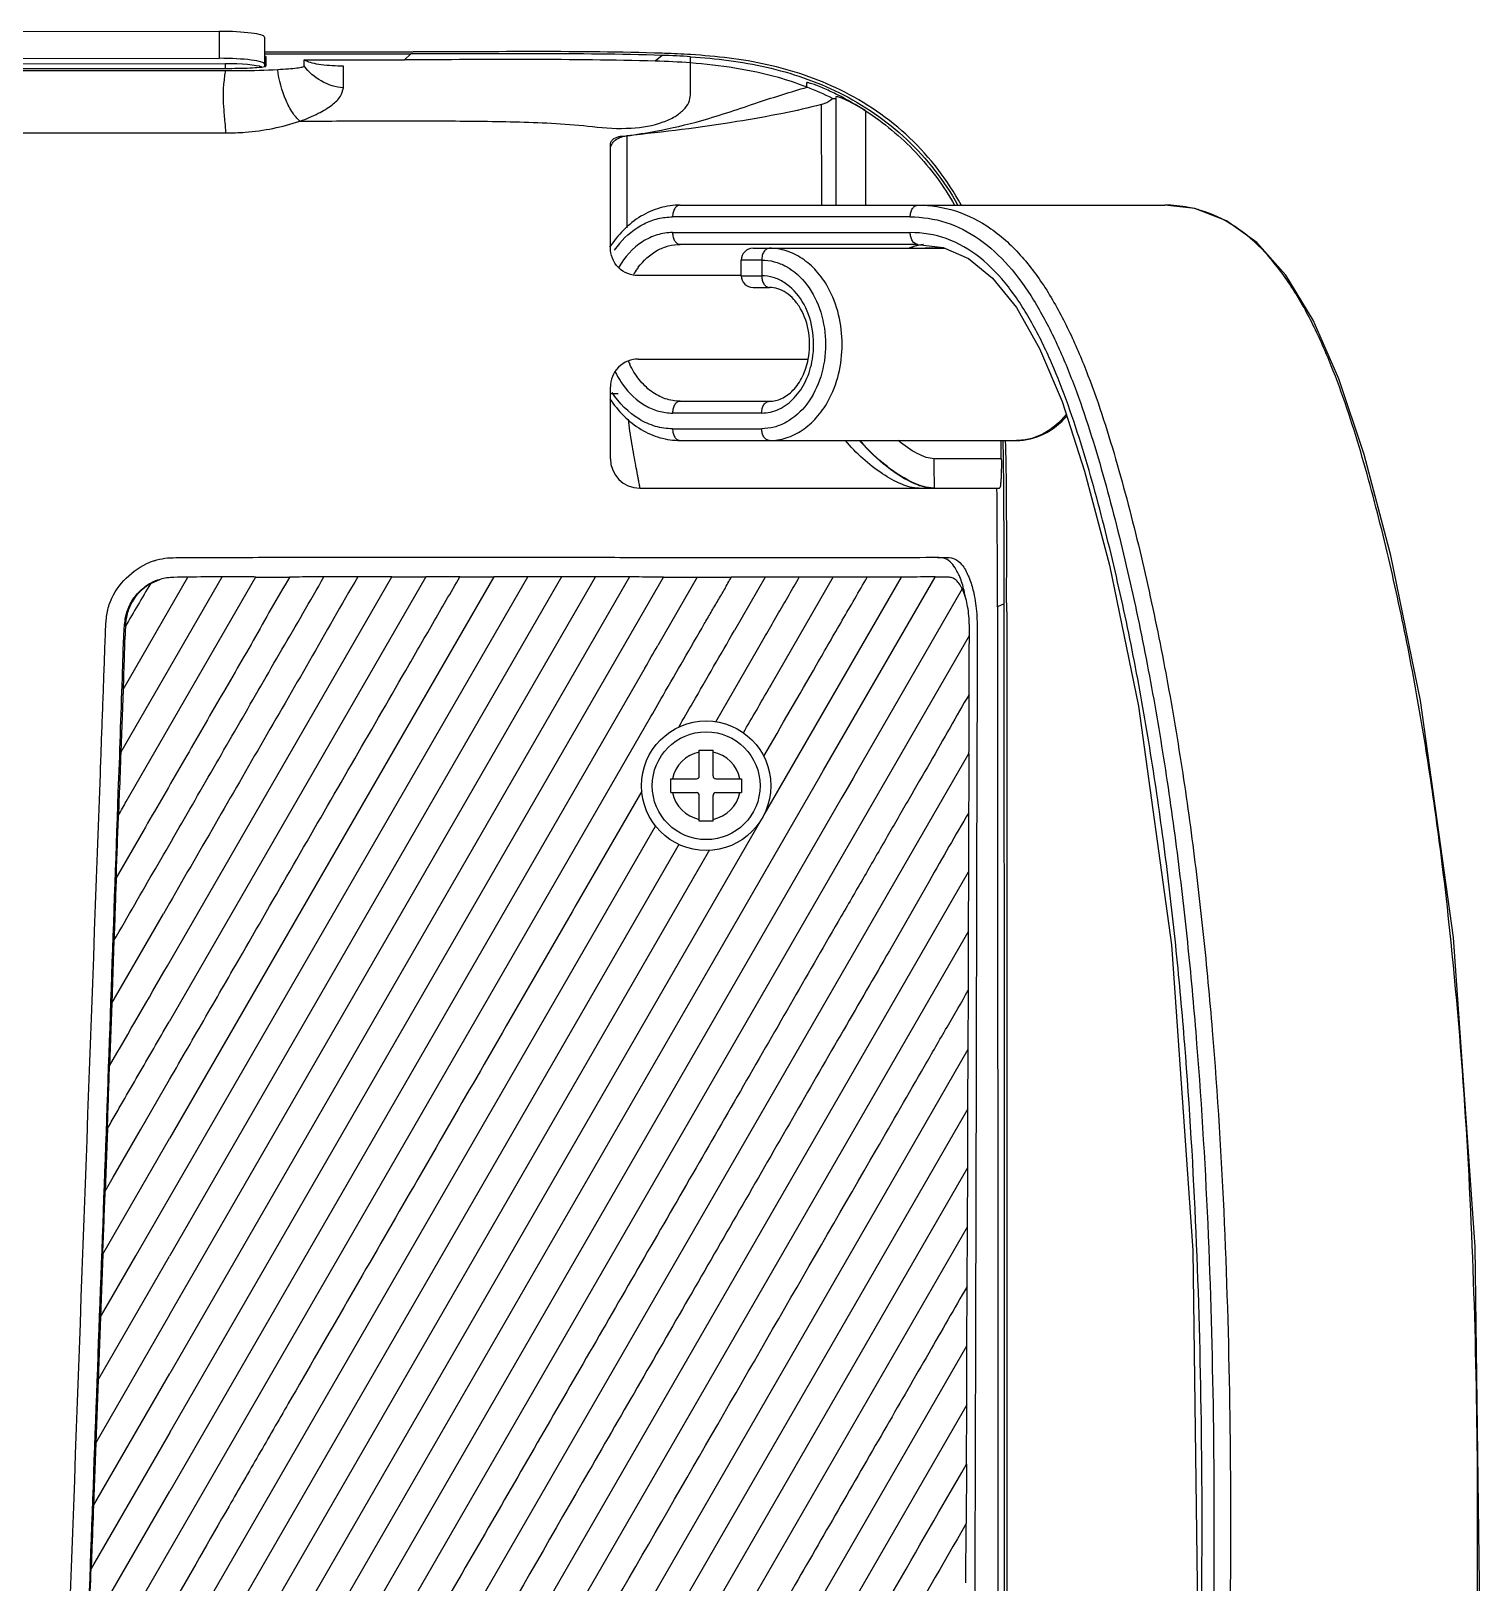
# Model space of a CAD drawing. Header units: millimetres. Extents: x 4086 to 8300, y 123 to 1549.
# Drawn here: x 7810.2 to 7884.1, y 1035.4 to 1114.5 of the extents above; entities that cross this region are included whole.
import ezdxf

# ---------------------------------------------------------------- set-up
doc = ezdxf.new("R2010")
doc.units = ezdxf.units.MM
doc.layers.add('00_COMPONENTS', color=7, linetype='Continuous')

msp = doc.modelspace()

# ---------------------------------------------------------------- linework, layer by layer
at = {"layer": '00_COMPONENTS', "color": 7, "linetype": 'Continuous'}
for p, q in [((7803.92, 1114.514), (7819.82, 1114.497)), ((7819.82, 1114.497), (7819.82, 1113.122)), ((7822.12, 1114.205), (7822.12, 1112.701)), ((7822.12, 1113.462), (7822.2, 1113.462)), ((7822.12, 1113.351), (7822.2, 1113.351)), ((7822.2, 1113.462), (7829.588, 1113.453)), ((7822.2, 1113.351), (7829.588, 1113.348)), ((7829.588, 1113.348), (7829.272, 1113.047)), ((7829.588, 1113.453), (7829.702, 1113.453)), ((7842.403, 1113.274), (7842.05, 1112.978)), ((7842.531, 1113.374), (7842.405, 1113.379)), ((7803.62, 1112.864), (7820.12, 1112.846)), ((7803.92, 1113.14), (7819.82, 1113.122)), ((7820.12, 1112.846), (7820.12, 1112.611)), ((7822.2, 1113.206), (7822.196, 1112.732)), ((7824.154, 1112.732), (7824.154, 1113.047)), ((7826.154, 1111.622), (7826.154, 1112.718)), ((7843.852, 1112.889), (7843.852, 1113.206)), ((7849.771, 1111.876), (7849.771, 1111.661)), ((7851.271, 1111.111), (7851.271, 1105.638)), ((7850.545, 1105.638), (7850.527, 1110.771)), ((7852.772, 1110.452), (7852.772, 1105.638)), ((7840.6, 1109.17), (7840.602, 1104.476)), ((7839.765, 1103.459), (7839.765, 1108.414)), ((7843.329, 1105.638), (7868.049, 1105.638)), ((7855.057, 1105.038), (7842.937, 1105.038)), ((7842.937, 1104.238), (7855.057, 1104.238)), ((7855.448, 1103.638), (7843.329, 1103.638)), ((7847.04, 1103.438), (7856.818, 1103.438)), ((7855.815, 1103.459), (7856.77, 1103.459)), ((7846.44, 1102.038), (7846.44, 1102.838)), ((7847.482, 1102.838), (7846.44, 1102.838)), ((7847.482, 1102.838), (7847.482, 1102.038)), ((7846.44, 1102.045), (7841.179, 1102.045)), ((7846.44, 1102.038), (7847.482, 1102.038)), ((7847.04, 1101.438), (7847.873, 1101.438)), ((7841.178, 1097.788), (7849.833, 1097.788)), ((7839.765, 1092.71), (7839.765, 1096.374)), ((7839.765, 1096.038), (7839.867, 1096.038)), ((7839.867, 1096.038), (7840.158, 1096.038)), ((7843.329, 1095.638), (7847.873, 1095.638)), ((7847.482, 1095.038), (7842.937, 1095.038)), ((7842.937, 1094.238), (7847.482, 1094.238)), ((7843.329, 1093.638), (7860.473, 1093.638)), ((7859.703, 1092.71), (7856.27, 1092.71)), ((7841.265, 1091.21), (7859.614, 1091.21)), ((7819.957, 1086.679), (7814.798, 1077.743)), ((7814.914, 1080.944), (7818.225, 1086.679)), ((7815.08, 1075.232), (7821.689, 1086.68)), ((7816.804, 1086.559), (7816.306, 1086.333)), ((7817.175, 1066.861), (7828.62, 1086.685)), ((7830.352, 1086.687), (7817.26, 1064.008)), ((7817.281, 1055.043), (7835.55, 1086.689)), ((7833.818, 1086.689), (7817.284, 1058.049)), ((7837.282, 1086.688), (7817.286, 1052.053)), ((7817.287, 1049.055), (7839.013, 1086.686)), ((7817.293, 1043.066), (7842.471, 1086.674)), ((7840.743, 1086.682), (7817.294, 1046.067)), ((7826.888, 1086.684), (7825.155, 1086.682)), ((7828.621, 1086.686), (7826.888, 1086.684)), ((7828.621, 1086.686), (7830.354, 1086.687)), ((7832.086, 1086.688), (7830.354, 1086.687)), ((7832.086, 1086.688), (7833.819, 1086.689)), ((7844.199, 1086.666), (7842.188, 1083.182)), ((7847.665, 1086.671), (7846.096, 1083.954)), ((7854.594, 1086.679), (7847.594, 1074.547)), ((7847.768, 1086.671), (7847.662, 1086.671)), ((7848.459, 1086.674), (7847.768, 1086.671)), ((7851.132, 1086.681), (7847.944, 1081.16)), ((7850.639, 1076.823), (7856.329, 1086.679)), ((7854.598, 1086.679), (7852.866, 1086.679)), ((7856.329, 1086.679), (7856.326, 1086.679)), ((7857.712, 1086.073), (7852.335, 1076.761)), ((7859.853, 1085.307), (7859.508, 1085.15)), ((7859.975, 1085.361), (7859.975, 1085.307)), ((7817.283, 1013.047), (7858.073, 1083.699)), ((7845.142, 1079.302), (7847.272, 1082.991)), ((7841.518, 1082.024), (7817.298, 1040.073)), ((7814.913, 1080.944), (7814.796, 1077.743)), ((7847.946, 1081.158), (7847.871, 1081.027)), ((7817.298, 1037.074), (7841.746, 1079.42)), ((7817.289, 1007.059), (7858.054, 1077.677)), ((7844.301, 1077.848), (7845.001, 1077.848)), ((7844.301, 1076.538), (7844.301, 1077.848)), ((7845.001, 1076.538), (7845.001, 1077.848)), ((7858.456, 1077.675), (7858.455, 1077.322)), ((7858.455, 1077.322), (7858.449, 1075.467)), ((7813.758, 1076.641), (7813.759, 1076.666)), ((7842.841, 1076.388), (7844.151, 1076.388)), ((7842.841, 1075.688), (7842.841, 1076.388)), ((7844.853, 1066.801), (7850.398, 1076.405)), ((7845.151, 1076.388), (7846.461, 1076.388)), ((7846.461, 1076.388), (7846.461, 1075.688)), ((7850.398, 1076.405), (7850.639, 1076.823)), ((7852.142, 1076.425), (7851.77, 1075.781)), ((7852.266, 1076.64), (7852.142, 1076.425)), ((7852.291, 1076.683), (7852.266, 1076.64)), ((7852.335, 1076.761), (7852.291, 1076.683)), ((7814.674, 1075.717), (7814.724, 1075.689)), ((7814.724, 1075.689), (7814.682, 1074.543)), ((7851.574, 1075.442), (7817.284, 1016.05)), ((7842.841, 1075.688), (7844.151, 1075.688)), ((7844.301, 1074.228), (7844.301, 1075.538)), ((7845.001, 1074.228), (7845.001, 1075.538)), ((7845.151, 1075.688), (7846.461, 1075.688)), ((7851.77, 1075.781), (7851.574, 1075.442)), ((7858.449, 1075.467), (7858.447, 1074.662)), ((7858.044, 1071.648), (7858.052, 1074.663)), ((7815.936, 1073.715), (7814.566, 1071.343)), ((7847.403, 1074.218), (7817.291, 1022.062)), ((7817.298, 1031.075), (7842.07, 1073.981)), ((7845.001, 1074.228), (7844.301, 1074.228)), ((7843.262, 1073.045), (7817.297, 1028.071)), ((7817.296, 1025.072), (7844.776, 1072.667)), ((7844.776, 1072.667), (7844.82, 1072.744)), ((7817.154, 1000.824), (7858.031, 1071.648)), ((7858.035, 1068.632), (7858.044, 1071.648)), ((7858.439, 1071.306), (7858.434, 1068.976)), ((7814.341, 1064.953), (7816.969, 1069.503)), ((7858.434, 1068.976), (7858.433, 1068.631)), ((7814.453, 1068.147), (7814.341, 1064.953)), ((7858.031, 1068.625), (7816.749, 997.124)), ((7858.025, 1065.622), (7858.035, 1068.625)), ((7817.291, 1019.062), (7844.853, 1066.801)), ((7858.014, 1062.596), (7858.025, 1065.615)), ((7814.341, 1064.953), (7814.229, 1061.759)), ((7857.998, 1062.59), (7854.109, 1055.833)), ((7858.003, 1059.583), (7858.014, 1062.59)), ((7815.804, 1058.486), (7817.288, 1061.057)), ((7813.152, 981.893), (7858.006, 1059.583)), ((7857.991, 1056.556), (7858.003, 1059.577)), ((7813.884, 1052.162), (7817.285, 1058.052)), ((7814.116, 1058.563), (7814.002, 1055.365)), ((7814.414, 1056.079), (7815.804, 1058.486)), ((7857.978, 1056.55), (7814.829, 981.797)), ((7857.978, 1053.541), (7857.991, 1056.55)), ((7854.109, 1055.833), (7811.919, 982.758)), ((7814.002, 1055.365), (7814.414, 1056.079)), ((7815.566, 1052.073), (7817.281, 1055.043)), ((7816.561, 981.797), (7857.974, 1053.541)), ((7857.966, 1050.513), (7857.978, 1053.535)), ((7813.646, 1045.749), (7817.285, 1052.051)), ((7813.884, 1052.162), (7813.766, 1048.956)), ((7814.175, 1049.665), (7815.566, 1052.074)), ((7857.952, 1047.49), (7857.966, 1050.513)), ((7813.766, 1048.956), (7814.175, 1049.665)), ((7817.289, 1049.058), (7813.526, 1042.541)), ((7813.766, 1048.956), (7813.646, 1045.749)), ((7820.025, 981.798), (7857.952, 1047.49)), ((7857.939, 1044.466), (7857.952, 1047.49)), ((7813.407, 1039.334), (7817.292, 1046.064)), ((7813.646, 1045.749), (7813.526, 1042.541)), ((7857.936, 1044.466), (7821.757, 981.797)), ((7857.925, 1041.442), (7857.939, 1044.466)), ((7817.295, 1043.069), (7813.288, 1036.129)), ((7813.526, 1042.541), (7813.407, 1039.334)), ((7857.925, 1041.442), (7857.911, 1038.417)), ((7813.171, 1032.926), (7817.297, 1040.072)), ((7857.896, 1035.392), (7857.911, 1038.417)), ((7814.851, 1032.834), (7817.299, 1037.074))]:
    msp.add_line(p, q, dxfattribs=at)
for points in [[(7884.111, 1034.038), (7883.867, 1052.535), (7882.761, 1068.294), (7881.083, 1080.385), (7879.56, 1087.778), (7878.206, 1092.918), (7876.92, 1096.788), (7875.601, 1099.78), (7874.204, 1102.071), (7872.725, 1103.741), (7871.185, 1104.842), (7869.576, 1105.46), (7868.049, 1105.638)], [(7855.448, 1103.638), (7856.743, 1103.471), (7858.024, 1102.913), (7859.259, 1101.92), (7860.477, 1100.411), (7861.654, 1098.337), (7862.799, 1095.622), (7863.952, 1092.076), (7865.211, 1087.276), (7866.692, 1080.101), (7868.38, 1067.93), (7869.466, 1052.348), (7869.705, 1034.038)]]:
    msp.add_lwpolyline(points, dxfattribs=at)
for radius in [3.3, 2.75]:
    msp.add_circle((7844.651, 1076.038), radius, dxfattribs=at)
for centre, radius, start, end in [((7841.298, 1074.111), 39.178, 86.2569, 88.38302), ((7840.985, 1066.81), 46.59, 86.45871, 88.09918), ((7841.174, 1077.148), 35.842, 85.7136, 88.59876), ((7844.354, 1097.554), 15.112, 63.51875, 68.88752), ((7844.41, 1097.377), 15.523, 65.08976, 66.41953), ((7844.462, 1097.489), 15.4, 63.75721, 65.08977), ((7844.498, 1097.563), 15.318, 63.42949, 63.75632), ((7844.648, 1097.851), 14.993, 57.21951, 63.4499), ((7835.945, 1141.88), 33.04, 278.07916, 280.69104), ((7832.218, 1108.513), 7.55, 359.2459, 1.55471), ((7840.333, 1111.485), 2.332, 270.10738, 275.70268), ((7868.08, 1099.443), 6.193, 73.70936, 75.33755), ((7843.956, 1100.493), 4.907, 139.3892, 144.53407), ((7847.04, 1102.838), 0.6, 90, 180), ((7855.973, 1101.159), 2.486, 109.48633, 112.45459), ((7855.992, 1101.353), 2.295, 110.93941, 113.65595), ((7855.949, 1101.227), 2.413, 101.72489, 109.49676), ((7855.959, 1101.442), 2.199, 103.03213, 110.96376), ((7855.934, 1101.297), 2.341, 95.1835, 101.70983), ((7855.936, 1101.54), 2.098, 95.53282, 103.01158), ((7844.412, 1100.047), 4.033, 148.25503, 149.4506), ((7844.243, 1100.154), 3.833, 142.8925, 148.29112), ((7847.04, 1102.038), 0.6, 180, 270), ((7844.79, 1099.425), 4.459, 202.91929, 203.60427), ((7844.738, 1099.402), 4.402, 203.60301, 205.0618), ((7844.28, 1099.227), 4.752, 206.19444, 212.21594), ((7844.019, 1099.065), 4.445, 212.24128, 215.86342), ((7859.491, 1099.62), 9.22, 220.48548, 222.32006), ((7859.513, 1099.7), 9.276, 220.8174, 222.60024), ((7742.091, 1091.217), 117.621, 0.72698, 1.17949), ((7664.785, 1090.09), 195.046, 0.32987, 1.04262), ((7715.668, 1089.91), 144.304, 0.51808, 1.48059), ((7841.265, 1092.71), 1.5, 180, 270), ((7856.592, 1094.451), 3.287, 250.16366, 251.53517), ((7856.712, 1094.676), 3.522, 249.58663, 250.6209), ((7856.645, 1094.486), 3.321, 250.61999, 251.76005), ((6952.868, 1084.218), 906.64, 0.058916, 0.441746), ((6967.909, 1084.43), 891.945, 0.056327, 0.435666), ((7817.556, 1084.333), 3.348, 108.43669, 115.83665), ((7819.777, 982.232), 104.452, 89.90149, 90.85164), ((7822.759, 1589.74), 503.062, 269.87817, 270.07552), ((7845.164, 1432.395), 345.729, 269.8399, 270.12661), ((7851.071, 377.063), 709.615, 89.995008, 90.134951), ((7986.634, 985.54), 197.916, 149.38449, 150.11731), ((7616.797, 1212.544), 259.875, 329.85151, 330.14662), ((7416.923, 1328.285), 496.843, 329.8499, 330.1548), ((7844.651, 1076.038), 1.75, 101.53696, 168.46304), ((7844.651, 1076.038), 1.75, 11.53696, 78.46304), ((7844.151, 1076.538), 0.15, 270, 0), ((7845.151, 1076.538), 0.15, 180, 270), ((7844.651, 1076.038), 1.75, 191.53696, 258.46304), ((7844.151, 1075.538), 0.15, 0, 90), ((7844.651, 1076.038), 1.75, 281.53696, 348.46304), ((7845.151, 1075.538), 0.15, 90, 180), ((6481.896, 1834.415), 1540.165, 329.889394, 330.10856)]:
    msp.add_arc(centre, radius, start, end, dxfattribs=at)
for centre, major_axis, start_param in [((7819.82, 1114.208), (2.3, -0.003), 0.000139), ((7819.82, 1112.834), (2.3, -0.003), 0.000139), ((7820.12, 1112.595), (2, -0.002), 0.354987)]:
    msp.add_ellipse(centre, major_axis=major_axis, ratio=0.125543, start_param=start_param, end_param=1.570936, dxfattribs=at)
for points in [[(7842.403, 1113.274), (7838.133, 1113.398), (7833.86, 1113.346), (7829.588, 1113.348)], [(7842.405, 1113.379), (7838.173, 1113.519), (7833.937, 1113.446), (7829.702, 1113.453)], [(7803.624, 1112.613), (7809.134, 1112.611), (7814.644, 1112.61), (7820.154, 1112.611)], [(7822.129, 1113.238), (7822.14, 1113.236), (7822.15, 1113.233), (7822.161, 1113.23)], [(7822.157, 1112.708), (7822.169, 1112.712), (7822.183, 1112.715), (7822.192, 1112.724)], [(7824.154, 1113.047), (7825.86, 1113.047), (7827.566, 1113.049), (7829.272, 1113.048)], [(7824.238, 1112.996), (7824.208, 1113.01), (7824.18, 1113.027), (7824.154, 1113.047)], [(7824.238, 1112.996), (7824.209, 1113.006), (7824.181, 1113.018), (7824.154, 1113.033)], [(7842.05, 1112.978), (7837.793, 1113.1), (7833.532, 1113.055), (7829.272, 1113.047)], [(7840.191, 1109.134), (7840.238, 1109.148), (7840.288, 1109.154), (7840.337, 1109.153)], [(7840.56, 1109.164), (7840.576, 1109.166), (7840.592, 1109.168), (7840.608, 1109.17)], [(7859.975, 1085.361), (7859.973, 1087.313), (7859.985, 1089.264), (7859.966, 1091.215)], [(7855.859, 1087.682), (7856.017, 1087.683), (7856.176, 1087.685), (7856.334, 1087.683)], [(7837.283, 1086.688), (7836.705, 1086.689), (7836.128, 1086.689), (7835.551, 1086.689)], [(7849.399, 1086.677), (7849.086, 1086.676), (7848.772, 1086.675), (7848.459, 1086.674)], [(7856.654, 1086.675), (7856.546, 1086.677), (7856.438, 1086.678), (7856.329, 1086.679)], [(7859.975, 1085.307), (7859.991, 1068.218), (7859.983, 1051.128), (7859.983, 1034.038)], [(7858.054, 1077.677), (7858.059, 1078.681), (7858.062, 1079.684), (7858.065, 1080.688)], [(7814.798, 1077.743), (7814.773, 1077.058), (7814.749, 1076.374), (7814.724, 1075.689)], [(7858.053, 1074.663), (7858.055, 1075.668), (7858.058, 1076.672), (7858.06, 1077.677)], [(7814.566, 1071.343), (7814.604, 1072.409), (7814.643, 1073.476), (7814.682, 1074.543)], [(7814.682, 1074.543), (7814.814, 1074.772), (7814.947, 1075.002), (7815.08, 1075.232)], [(7858.447, 1074.662), (7858.443, 1073.543), (7858.441, 1072.424), (7858.439, 1071.306)], [(7814.453, 1068.147), (7815.162, 1069.366), (7815.857, 1070.592), (7816.568, 1071.809)], [(7814.566, 1071.343), (7814.528, 1070.278), (7814.491, 1069.212), (7814.453, 1068.147)], [(7814.116, 1058.563), (7814.154, 1059.629), (7814.192, 1060.694), (7814.229, 1061.759)], [(7813.884, 1052.162), (7813.924, 1053.229), (7813.963, 1054.297), (7814.002, 1055.365)]]:
    msp.add_open_spline(points, degree=3, dxfattribs=at)
for points, knots in [([(7851.478, 1111.513), (7850.301, 1112.089), (7847.788, 1112.937), (7845.172, 1113.229), (7843.863, 1113.311)], [0, 0, 0, 0, 0.499638, 1, 1, 1, 1]), ([(7803.624, 1112.496), (7804.975, 1112.496), (7810.485, 1112.494), (7815.995, 1112.494), (7820.154, 1112.494)], [0, 0, 0, 0, 0.2453, 1, 1, 1, 1]), ([(7820.154, 1109.318), (7820.153, 1109.499), (7820.112, 1109.937), (7820.015, 1110.991), (7820.031, 1111.884), (7820.154, 1112.494)], [0, 0, 0, 0, 0.170254, 0.413413, 1, 1, 1, 1]), ([(7820.154, 1112.611), (7820.569, 1112.611), (7821.137, 1112.618), (7821.795, 1112.658), (7822.038, 1112.681), (7822.128, 1112.701)], [0, 0, 0, 0, 0.630174, 0.860556, 1, 1, 1, 1]), ([(7820.154, 1112.494), (7820.403, 1112.494), (7821.287, 1112.499), (7822.172, 1112.521), (7822.805, 1112.554)], [0, 0, 0, 0, 0.282216, 1, 1, 1, 1]), ([(7822.128, 1112.701), (7822.133, 1112.702), (7822.143, 1112.704), (7822.152, 1112.707), (7822.157, 1112.708)], [0, 0, 0, 0, 0.531323, 1, 1, 1, 1]), ([(7822.161, 1113.23), (7822.167, 1113.228), (7822.18, 1113.224), (7822.2, 1113.216), (7822.2, 1113.206)], [0, 0, 0, 0, 0.390135, 1, 1, 1, 1]), ([(7822.192, 1112.724), (7822.193, 1112.725), (7822.195, 1112.728), (7822.196, 1112.731), (7822.196, 1112.732)], [0, 0, 0, 0, 0.551572, 1, 1, 1, 1]), ([(7822.805, 1112.554), (7822.989, 1112.564), (7823.313, 1112.584), (7823.69, 1112.619), (7823.92, 1112.65), (7824.041, 1112.675), (7824.112, 1112.693), (7824.154, 1112.719), (7824.154, 1112.732)], [0, 0, 0, 0, 0.402778, 0.709268, 0.825601, 0.914238, 0.972237, 1, 1, 1, 1]), ([(7823.937, 1109.924), (7823.791, 1110.039), (7823.521, 1110.379), (7823.073, 1111.239), (7822.862, 1112.012), (7822.805, 1112.554)], [0, 0, 0, 0, 0.192425, 0.438303, 1, 1, 1, 1]), ([(7826.154, 1111.622), (7825.759, 1111.639), (7824.994, 1111.902), (7824.37, 1112.414), (7824.154, 1112.732)], [0, 0, 0, 0, 0.506652, 1, 1, 1, 1]), ([(7826.154, 1112.718), (7825.775, 1112.727), (7825.236, 1112.754), (7824.598, 1112.861), (7824.335, 1112.94), (7824.238, 1112.996)], [0, 0, 0, 0, 0.583185, 0.827492, 1, 1, 1, 1]), ([(7843.852, 1111.262), (7843.852, 1111.42), (7843.853, 1111.962), (7843.854, 1112.504), (7843.852, 1112.889)], [0, 0, 0, 0, 0.290354, 1, 1, 1, 1]), ([(7849.771, 1111.661), (7849.3, 1111.843), (7847.379, 1112.476), (7845.362, 1112.774), (7843.852, 1112.889)], [0, 0, 0, 0, 0.250271, 1, 1, 1, 1]), ([(7843.855, 1113.206), (7845.156, 1113.12), (7847.753, 1112.802), (7850.249, 1111.957), (7851.417, 1111.378)], [0, 0, 0, 0, 0.500143, 1, 1, 1, 1]), ([(7850.62, 1111.604), (7850.517, 1111.649), (7850.323, 1111.728), (7850.088, 1111.81), (7849.934, 1111.857), (7849.848, 1111.876), (7849.805, 1111.885), (7849.772, 1111.882), (7849.771, 1111.876)], [0, 0, 0, 0, 0.374883, 0.700261, 0.827183, 0.921659, 0.978594, 1, 1, 1, 1]), ([(7823.937, 1109.924), (7824.261, 1110.022), (7824.824, 1110.28), (7825.529, 1110.684), (7826.016, 1111.123), (7826.118, 1111.474), (7826.154, 1111.622)], [0, 0, 0, 0, 0.34882, 0.632877, 0.843617, 1, 1, 1, 1]), ([(7838.852, 1109.639), (7839.507, 1109.568), (7840.722, 1109.491), (7842.163, 1109.721), (7843.043, 1110.125), (7843.496, 1110.461), (7843.78, 1110.847), (7843.845, 1111.131), (7843.852, 1111.262)], [0, 0, 0, 0, 0.345672, 0.637395, 0.753965, 0.850989, 0.930795, 1, 1, 1, 1]), ([(7842.075, 1109.413), (7842.866, 1109.556), (7844.642, 1109.963), (7847.176, 1110.849), (7848.967, 1111.413), (7849.798, 1111.652)], [0, 0, 0, 0, 0.29994, 0.677718, 1, 1, 1, 1]), ([(7850.527, 1110.771), (7850.588, 1110.787), (7850.793, 1110.853), (7850.989, 1110.967), (7851.093, 1111.081)], [0, 0, 0, 0, 0.287704, 1, 1, 1, 1]), ([(7851.093, 1111.081), (7851.119, 1111.077), (7851.17, 1111.067), (7851.271, 1111.075), (7851.271, 1111.111)], [0, 0, 0, 0, 0.420521, 1, 1, 1, 1]), ([(7851.271, 1111.167), (7851.271, 1111.19), (7851.427, 1111.151), (7851.48, 1111.13), (7851.547, 1111.104)], [0, 0, 0, 0, 0.249376, 1, 1, 1, 1]), ([(7851.417, 1111.378), (7852.676, 1110.754), (7855.035, 1109.141), (7856.789, 1106.879), (7857.476, 1105.652)], [0, 0, 0, 0, 0.500055, 1, 1, 1, 1]), ([(7857.657, 1105.649), (7856.962, 1106.908), (7855.191, 1109.24), (7852.768, 1110.882), (7851.478, 1111.513)], [0, 0, 0, 0, 0.500116, 1, 1, 1, 1]), ([(7851.547, 1111.104), (7851.634, 1111.07), (7852.057, 1110.883), (7852.461, 1110.653), (7852.772, 1110.453)], [0, 0, 0, 0, 0.200938, 1, 1, 1, 1]), ([(7850.527, 1110.771), (7849.876, 1110.595), (7848.442, 1110.274), (7845.14, 1109.693), (7842.482, 1109.36), (7840.608, 1109.17)], [0, 0, 0, 0, 0.201413, 0.437973, 1, 1, 1, 1]), ([(7852.772, 1110.452), (7853.706, 1109.85), (7855.441, 1108.421), (7856.769, 1106.607), (7857.319, 1105.642)], [0, 0, 0, 0, 0.499985, 1, 1, 1, 1]), ([(7803.624, 1109.332), (7805.033, 1109.33), (7810.543, 1109.324), (7816.053, 1109.32), (7820.154, 1109.318)], [0, 0, 0, 0, 0.255765, 1, 1, 1, 1]), ([(7820.154, 1109.318), (7820.483, 1109.318), (7821.762, 1109.371), (7823.039, 1109.611), (7823.937, 1109.924)], [0, 0, 0, 0, 0.257232, 1, 1, 1, 1]), ([(7823.937, 1109.924), (7825.181, 1109.925), (7827.668, 1109.934), (7831.399, 1109.937), (7835.129, 1109.904), (7837.618, 1109.785), (7838.852, 1109.639)], [0, 0, 0, 0, 0.249999, 0.499948, 0.75002, 1, 1, 1, 1]), ([(7839.765, 1108.414), (7839.765, 1108.502), (7839.792, 1108.681), (7840.016, 1109.024), (7840.341, 1109.135), (7840.56, 1109.164)], [0, 0, 0, 0, 0.221143, 0.444014, 1, 1, 1, 1]), ([(7839.765, 1108.718), (7839.767, 1108.764), (7839.784, 1108.86), (7839.912, 1109.038), (7840.076, 1109.107), (7840.191, 1109.134)], [0, 0, 0, 0, 0.218312, 0.444701, 1, 1, 1, 1]), ([(7843.329, 1105.638), (7842.982, 1105.638), (7842.276, 1105.537), (7840.939, 1104.946), (7840.137, 1104.119), (7839.729, 1103.493)], [0, 0, 0, 0, 0.239544, 0.484108, 1, 1, 1, 1]), ([(7843.329, 1105.638), (7843.276, 1105.638), (7843.162, 1105.6), (7843.036, 1105.46), (7842.955, 1105.264), (7842.937, 1105.116), (7842.937, 1105.038)], [0, 0, 0, 0, 0.200273, 0.432671, 0.704085, 1, 1, 1, 1]), ([(7855.057, 1105.038), (7855.057, 1105.113), (7855.074, 1105.261), (7855.155, 1105.459), (7855.284, 1105.602), (7855.398, 1105.638), (7855.448, 1105.638)], [0, 0, 0, 0, 0.284435, 0.567283, 0.808027, 1, 1, 1, 1]), ([(7855.448, 1105.638), (7856.095, 1105.638), (7857.426, 1105.436), (7859.266, 1104.492), (7860.84, 1103.012), (7862.146, 1101.182), (7863.232, 1099.136), (7864.457, 1096.221), (7865.662, 1092.406), (7866.863, 1087.731), (7867.886, 1082.982), (7868.74, 1078.177), (7869.446, 1073.332), (7870.019, 1068.458), (7870.627, 1061.93), (7871.126, 1053.739), (7871.394, 1043.892), (7871.407, 1037.323), (7871.366, 1034.038)], [0, 0, 0, 0, 0.025308, 0.051678, 0.079659, 0.109016, 0.139289, 0.170119, 0.2326, 0.295597, 0.35897, 0.422629, 0.486494, 0.550503, 0.614616, 0.743006, 0.871491, 1, 1, 1, 1]), ([(7869.648, 1105.434), (7869.516, 1105.469), (7868.991, 1105.588), (7868.451, 1105.638), (7868.048, 1105.638)], [0, 0, 0, 0, 0.252062, 1, 1, 1, 1]), ([(7883.966, 1034.038), (7884.006, 1037.228), (7883.995, 1043.608), (7883.747, 1053.172), (7883.19, 1062.716), (7882.406, 1070.635), (7881.535, 1076.925), (7880.746, 1081.603), (7879.806, 1086.234), (7878.693, 1090.801), (7877.612, 1094.547), (7876.553, 1097.453), (7875.634, 1099.545), (7874.543, 1101.502), (7873.237, 1103.237), (7871.675, 1104.618), (7870.442, 1105.205), (7869.817, 1105.387)], [0, 0, 0, 0, 0.127781, 0.255542, 0.38322, 0.510651, 0.574195, 0.637557, 0.700669, 0.763441, 0.825809, 0.856721, 0.887287, 0.917259, 0.946277, 0.973907, 1, 1, 1, 1]), ([(7840.23, 1103.688), (7840.58, 1104.095), (7841.21, 1104.615), (7842.188, 1104.977), (7842.69, 1105.038), (7842.937, 1105.038)], [0, 0, 0, 0, 0.517875, 0.76178, 1, 1, 1, 1]), ([(7855.057, 1105.038), (7855.667, 1105.038), (7856.923, 1104.848), (7858.66, 1103.956), (7860.154, 1102.55), (7861.405, 1100.793), (7862.458, 1098.81), (7863.658, 1095.951), (7864.848, 1092.183), (7866.039, 1087.547), (7867.055, 1082.826), (7867.904, 1078.047), (7868.607, 1073.224), (7869.178, 1068.369), (7869.783, 1061.863), (7870.281, 1053.694), (7870.548, 1043.871), (7870.561, 1037.316), (7870.52, 1034.038)], [0, 0, 0, 0, 0.02416, 0.049265, 0.076058, 0.104527, 0.134217, 0.164713, 0.227055, 0.290301, 0.353995, 0.41802, 0.482292, 0.546745, 0.611333, 0.740751, 0.87035, 1, 1, 1, 1]), ([(7842.937, 1104.238), (7842.673, 1104.238), (7842.132, 1104.155), (7841.098, 1103.664), (7840.494, 1102.983), (7840.191, 1102.471)], [0, 0, 0, 0, 0.23334, 0.475019, 1, 1, 1, 1]), ([(7842.937, 1104.238), (7842.937, 1104.161), (7842.955, 1104.012), (7843.036, 1103.817), (7843.162, 1103.677), (7843.276, 1103.638), (7843.329, 1103.638)], [0, 0, 0, 0, 0.295915, 0.567329, 0.799727, 1, 1, 1, 1]), ([(7855.448, 1103.638), (7855.398, 1103.639), (7855.284, 1103.675), (7855.154, 1103.818), (7855.074, 1104.016), (7855.057, 1104.164), (7855.057, 1104.238)], [0, 0, 0, 0, 0.192076, 0.4329, 0.715689, 1, 1, 1, 1]), ([(7869.914, 1034.038), (7869.954, 1037.242), (7869.943, 1043.649), (7869.69, 1053.254), (7869.218, 1061.243), (7868.644, 1067.611), (7868.102, 1072.365), (7867.436, 1077.092), (7866.63, 1081.782), (7865.666, 1086.42), (7864.529, 1090.987), (7863.412, 1094.723), (7862.296, 1097.596), (7861.316, 1099.631), (7860.136, 1101.48), (7858.698, 1103.011), (7856.968, 1104.032), (7855.678, 1104.238), (7855.057, 1104.238)], [0, 0, 0, 0, 0.128604, 0.257179, 0.385639, 0.44978, 0.513814, 0.577703, 0.641387, 0.704791, 0.76782, 0.830305, 0.861139, 0.891447, 0.920862, 0.94885, 0.975056, 1, 1, 1, 1]), ([(7841.179, 1102.045), (7840.849, 1102.037), (7840.056, 1102.336), (7839.756, 1103.13), (7839.765, 1103.459)], [0, 0, 0, 0, 0.499844, 1, 1, 1, 1]), ([(7841.186, 1102.467), (7841.45, 1102.815), (7841.941, 1103.267), (7842.725, 1103.585), (7843.13, 1103.638), (7843.329, 1103.638)], [0, 0, 0, 0, 0.520289, 0.763446, 1, 1, 1, 1]), ([(7847.873, 1103.438), (7847.821, 1103.438), (7847.707, 1103.4), (7847.581, 1103.26), (7847.5, 1103.064), (7847.482, 1102.916), (7847.482, 1102.838)], [0, 0, 0, 0, 0.200273, 0.432671, 0.704085, 1, 1, 1, 1]), ([(7850.86, 1101.448), (7850.694, 1101.746), (7850.312, 1102.292), (7849.585, 1102.937), (7848.758, 1103.345), (7848.163, 1103.438), (7847.873, 1103.438)], [0, 0, 0, 0, 0.272424, 0.527753, 0.768248, 1, 1, 1, 1]), ([(7847.482, 1102.838), (7847.695, 1102.838), (7848.13, 1102.781), (7848.975, 1102.439), (7849.894, 1101.591), (7850.581, 1100.176), (7850.82, 1098.538), (7850.581, 1096.901), (7849.894, 1095.486), (7848.975, 1094.638), (7848.13, 1094.296), (7847.695, 1094.238), (7847.482, 1094.238)], [0, 0, 0, 0, 0.053969, 0.109428, 0.228118, 0.359824, 0.500002, 0.64018, 0.771885, 0.890576, 0.946033, 1, 1, 1, 1]), ([(7847.482, 1102.038), (7847.482, 1101.961), (7847.5, 1101.812), (7847.581, 1101.617), (7847.707, 1101.477), (7847.821, 1101.438), (7847.873, 1101.438)], [0, 0, 0, 0, 0.295915, 0.567329, 0.799727, 1, 1, 1, 1]), ([(7850.071, 1097.785), (7850.156, 1098.295), (7850.151, 1099.33), (7849.66, 1100.731), (7848.861, 1101.614), (7848.085, 1101.977), (7847.68, 1102.038), (7847.482, 1102.038)], [0, 0, 0, 0, 0.278045, 0.544479, 0.783387, 0.893557, 1, 1, 1, 1]), ([(7849.852, 1097.781), (7849.939, 1098.224), (7849.957, 1099.124), (7849.619, 1100.172), (7849.153, 1100.826), (7848.756, 1101.177), (7848.323, 1101.39), (7848.019, 1101.438), (7847.873, 1101.438)], [0, 0, 0, 0, 0.291239, 0.568148, 0.692895, 0.805242, 0.906393, 1, 1, 1, 1]), ([(7850.86, 1095.629), (7851.348, 1096.501), (7851.823, 1098.538), (7851.348, 1100.576), (7850.86, 1101.448)], [0, 0, 0, 0, 0.5, 1, 1, 1, 1]), ([(7841.179, 1097.788), (7840.849, 1097.797), (7840.056, 1097.497), (7839.756, 1096.704), (7839.765, 1096.374)], [0, 0, 0, 0, 0.499764, 1, 1, 1, 1]), ([(7843.329, 1095.638), (7843.071, 1095.638), (7842.54, 1095.73), (7841.813, 1096.125), (7841.192, 1096.742), (7840.881, 1097.258), (7840.75, 1097.537)], [0, 0, 0, 0, 0.229489, 0.469096, 0.725391, 1, 1, 1, 1]), ([(7847.482, 1095.038), (7847.783, 1095.038), (7848.413, 1095.186), (7849.208, 1095.794), (7849.794, 1096.695), (7850.008, 1097.409), (7850.071, 1097.785)], [0, 0, 0, 0, 0.221394, 0.458915, 0.719655, 1, 1, 1, 1]), ([(7847.873, 1095.638), (7848.085, 1095.638), (7848.542, 1095.747), (7849.139, 1096.202), (7849.608, 1096.904), (7849.792, 1097.475), (7849.852, 1097.781)], [0, 0, 0, 0, 0.202513, 0.433465, 0.701922, 1, 1, 1, 1]), ([(7842.937, 1094.238), (7842.645, 1094.238), (7842.05, 1094.324), (7840.904, 1094.833), (7840.213, 1095.546), (7839.855, 1096.088)], [0, 0, 0, 0, 0.234776, 0.477067, 1, 1, 1, 1]), ([(7840.417, 1096.461), (7840.721, 1096.04), (7841.295, 1095.492), (7842.222, 1095.104), (7842.702, 1095.038), (7842.937, 1095.038)], [0, 0, 0, 0, 0.521195, 0.76403, 1, 1, 1, 1]), ([(7839.74, 1095.766), (7840.149, 1095.145), (7840.95, 1094.325), (7842.281, 1093.739), (7842.983, 1093.638), (7843.329, 1093.638)], [0, 0, 0, 0, 0.515776, 0.760375, 1, 1, 1, 1]), ([(7843.329, 1095.638), (7843.276, 1095.638), (7843.162, 1095.6), (7843.036, 1095.46), (7842.955, 1095.264), (7842.937, 1095.116), (7842.937, 1095.038)], [0, 0, 0, 0, 0.200273, 0.432671, 0.704085, 1, 1, 1, 1]), ([(7847.482, 1095.038), (7847.482, 1095.116), (7847.5, 1095.264), (7847.581, 1095.46), (7847.707, 1095.6), (7847.821, 1095.638), (7847.873, 1095.638)], [0, 0, 0, 0, 0.295915, 0.567329, 0.799727, 1, 1, 1, 1]), ([(7847.873, 1093.638), (7848.163, 1093.638), (7848.758, 1093.732), (7849.585, 1094.14), (7850.312, 1094.785), (7850.694, 1095.331), (7850.86, 1095.629)], [0, 0, 0, 0, 0.231751, 0.472246, 0.727576, 1, 1, 1, 1]), ([(7841.265, 1091.21), (7841.272, 1091.21), (7841.261, 1091.255), (7841.262, 1091.3), (7841.241, 1091.408), (7841.22, 1091.538), (7841.188, 1091.705), (7841.136, 1091.98), (7841.059, 1092.38), (7840.96, 1092.912), (7840.859, 1093.496), (7840.764, 1094.105), (7840.71, 1094.519), (7840.686, 1094.725)], [0, 0, 0, 0, 0.00605, 0.023664, 0.052124, 0.090569, 0.138126, 0.19391, 0.326467, 0.48078, 0.649389, 0.824883, 1, 1, 1, 1]), ([(7863.016, 1094.968), (7862.695, 1094.57), (7862.108, 1094.058), (7861.183, 1093.699), (7860.707, 1093.638), (7860.473, 1093.638)], [0, 0, 0, 0, 0.519098, 0.762602, 1, 1, 1, 1]), ([(7860.473, 1093.638), (7860.948, 1093.638), (7861.932, 1093.876), (7862.712, 1094.503), (7863.042, 1094.876)], [0, 0, 0, 0, 0.487907, 1, 1, 1, 1]), ([(7842.937, 1094.238), (7842.937, 1094.161), (7842.955, 1094.012), (7843.036, 1093.817), (7843.162, 1093.677), (7843.276, 1093.638), (7843.329, 1093.638)], [0, 0, 0, 0, 0.295915, 0.567329, 0.799727, 1, 1, 1, 1]), ([(7847.873, 1093.638), (7847.821, 1093.638), (7847.707, 1093.677), (7847.581, 1093.817), (7847.5, 1094.012), (7847.482, 1094.161), (7847.482, 1094.238)], [0, 0, 0, 0, 0.200273, 0.432671, 0.704085, 1, 1, 1, 1]), ([(7855.493, 1091.21), (7855.195, 1091.21), (7854.532, 1091.404), (7853.217, 1092.157), (7852.297, 1092.989), (7851.751, 1093.634)], [0, 0, 0, 0, 0.196774, 0.442473, 1, 1, 1, 1]), ([(7856.27, 1092.71), (7856.134, 1092.71), (7855.835, 1092.773), (7855.201, 1093.056), (7854.745, 1093.385), (7854.444, 1093.637)], [0, 0, 0, 0, 0.19622, 0.433906, 1, 1, 1, 1]), ([(7855.477, 1091.359), (7854.964, 1091.544), (7853.956, 1092.167), (7853.091, 1092.954), (7852.674, 1093.412)], [0, 0, 0, 0, 0.467902, 1, 1, 1, 1]), ([(7855.484, 1091.375), (7854.972, 1091.566), (7853.968, 1092.186), (7853.102, 1092.968), (7852.685, 1093.422)], [0, 0, 0, 0, 0.469843, 1, 1, 1, 1]), ([(7856.295, 1091.324), (7856.297, 1091.509), (7856.277, 1091.97), (7856.27, 1092.432), (7856.27, 1092.71)], [0, 0, 0, 0, 0.39958, 1, 1, 1, 1]), ([(7859.703, 1092.71), (7859.705, 1092.518), (7859.705, 1092.24), (7859.695, 1091.886), (7859.685, 1091.661), (7859.671, 1091.48), (7859.656, 1091.336), (7859.641, 1091.263), (7859.626, 1091.21), (7859.614, 1091.21)], [0, 0, 0, 0, 0.3806, 0.552472, 0.703111, 0.826923, 0.919224, 0.976935, 1, 1, 1, 1]), ([(7856.221, 1091.21), (7856.169, 1091.21), (7855.941, 1091.222), (7855.717, 1091.278), (7855.551, 1091.333)], [0, 0, 0, 0, 0.230788, 1, 1, 1, 1]), ([(7856.281, 1091.21), (7856.228, 1091.21), (7855.999, 1091.222), (7855.773, 1091.277), (7855.606, 1091.332)], [0, 0, 0, 0, 0.230893, 1, 1, 1, 1]), ([(7856.281, 1091.21), (7856.291, 1091.21), (7856.29, 1091.269), (7856.295, 1091.296), (7856.295, 1091.324)], [0, 0, 0, 0, 0.269386, 1, 1, 1, 1]), ([(7813.759, 1076.666), (7813.776, 1077.145), (7813.811, 1078.103), (7813.862, 1079.54), (7813.918, 1080.977), (7813.965, 1082.414), (7814.013, 1083.612), (7814.045, 1084.57), (7814.232, 1085.515), (7814.891, 1086.553), (7815.669, 1087.139), (7816.097, 1087.346)], [0, 0, 0, 0, 0.125248, 0.250496, 0.375728, 0.500978, 0.626134, 0.688906, 0.751291, 0.875786, 1, 1, 1, 1]), ([(7816.498, 1087.509), (7816.675, 1087.568), (7817.043, 1087.653), (7817.606, 1087.671), (7818.167, 1087.668), (7818.916, 1087.676), (7819.851, 1087.678), (7821.346, 1087.682), (7823.211, 1087.683), (7825.447, 1087.682), (7827.676, 1087.683), (7830.633, 1087.686), (7834.296, 1087.689), (7838.628, 1087.688), (7842.815, 1087.672), (7846.746, 1087.663), (7849.268, 1087.677), (7850.462, 1087.678)], [0, 0, 0, 0, 0.016512, 0.033038, 0.049604, 0.066116, 0.099138, 0.132144, 0.198074, 0.263871, 0.3295, 0.394924, 0.524891, 0.652932, 0.777357, 0.894591, 1, 1, 1, 1]), ([(7850.462, 1087.678), (7851.435, 1087.679), (7853.234, 1087.682), (7855.033, 1087.674), (7855.859, 1087.682)], [0, 0, 0, 0, 0.541164, 1, 1, 1, 1]), ([(7857.404, 1087.049), (7857.332, 1087.172), (7857.182, 1087.388), (7856.875, 1087.642), (7856.499, 1087.67), (7856.259, 1087.679), (7856.133, 1087.682)], [0, 0, 0, 0, 0.280815, 0.519712, 0.751588, 1, 1, 1, 1]), ([(7856.334, 1087.683), (7856.492, 1087.682), (7856.799, 1087.665), (7857.303, 1087.677), (7857.745, 1087.291), (7857.931, 1086.943), (7858.02, 1086.739)], [0, 0, 0, 0, 0.223974, 0.440766, 0.685824, 1, 1, 1, 1]), ([(7814.674, 1075.717), (7814.715, 1076.686), (7814.779, 1078.625), (7814.857, 1080.807), (7814.903, 1082.261), (7814.923, 1082.988), (7814.954, 1083.714), (7814.99, 1084.32), (7815.075, 1084.798), (7815.236, 1085.256), (7815.554, 1085.778), (7816.094, 1086.27), (7816.533, 1086.489), (7816.764, 1086.556)], [0, 0, 0, 0, 0.250395, 0.500776, 0.563364, 0.625946, 0.688517, 0.751067, 0.782344, 0.813571, 0.875819, 0.937942, 1, 1, 1, 1]), ([(7815.041, 1084.146), (7815.059, 1084.365), (7815.111, 1084.807), (7815.447, 1085.623), (7815.924, 1086.125), (7816.299, 1086.346)], [0, 0, 0, 0, 0.251687, 0.50298, 1, 1, 1, 1]), ([(7823.422, 1086.681), (7822.757, 1085.629), (7821.874, 1083.981), (7820.624, 1081.826), (7819.367, 1079.669), (7817.816, 1076.959), (7816.556, 1074.801), (7815.936, 1073.715)], [0, 0, 0, 0, 0.249335, 0.374253, 0.499269, 0.749549, 1, 1, 1, 1]), ([(7816.568, 1071.809), (7817.291, 1073.047), (7818.713, 1075.537), (7820.871, 1079.254), (7823.005, 1082.976), (7824.454, 1085.439), (7825.154, 1086.682)], [0, 0, 0, 0, 0.2505, 0.500827, 0.750775, 1, 1, 1, 1]), ([(7818.225, 1086.679), (7817.987, 1086.675), (7817.513, 1086.661), (7817.031, 1086.628), (7816.804, 1086.559)], [0, 0, 0, 0, 0.500199, 1, 1, 1, 1]), ([(7826.887, 1086.684), (7826.044, 1085.268), (7824.427, 1082.391), (7821.93, 1078.11), (7819.459, 1073.803), (7817.79, 1070.942), (7816.969, 1069.503)], [0, 0, 0, 0, 0.249104, 0.49907, 0.749452, 1, 1, 1, 1]), ([(7817.288, 1061.057), (7817.901, 1062.131), (7819.146, 1064.269), (7822.231, 1069.623), (7825.628, 1075.503), (7828.866, 1081.109), (7830.707, 1084.302), (7831.63, 1085.892), (7832.085, 1086.688)], [0, 0, 0, 0, 0.125374, 0.250724, 0.626411, 0.813689, 0.907011, 1, 1, 1, 1]), ([(7821.689, 1086.679), (7821.546, 1086.68), (7820.968, 1086.681), (7820.391, 1086.683), (7819.957, 1086.684)], [0, 0, 0, 0, 0.247835, 1, 1, 1, 1]), ([(7825.155, 1086.681), (7825.012, 1086.681), (7824.434, 1086.68), (7823.857, 1086.679), (7823.422, 1086.678)], [0, 0, 0, 0, 0.247406, 1, 1, 1, 1]), ([(7835.551, 1086.689), (7835.409, 1086.689), (7834.832, 1086.689), (7834.254, 1086.689), (7833.819, 1086.689)], [0, 0, 0, 0, 0.245936, 1, 1, 1, 1]), ([(7839.013, 1086.686), (7838.872, 1086.686), (7838.295, 1086.687), (7837.718, 1086.688), (7837.283, 1086.688)], [0, 0, 0, 0, 0.244977, 1, 1, 1, 1]), ([(7840.743, 1086.681), (7840.6, 1086.682), (7840.023, 1086.684), (7839.447, 1086.685), (7839.013, 1086.686)], [0, 0, 0, 0, 0.248068, 1, 1, 1, 1]), ([(7842.471, 1086.675), (7842.33, 1086.675), (7841.754, 1086.677), (7841.178, 1086.68), (7840.743, 1086.681)], [0, 0, 0, 0, 0.24353, 1, 1, 1, 1]), ([(7842.471, 1086.675), (7842.619, 1086.674), (7843.195, 1086.672), (7843.771, 1086.669), (7844.199, 1086.668)], [0, 0, 0, 0, 0.257148, 1, 1, 1, 1]), ([(7844.556, 1084.286), (7844.671, 1084.485), (7844.898, 1084.884), (7845.253, 1085.473), (7845.599, 1086.065), (7845.815, 1086.468), (7845.928, 1086.666)], [0, 0, 0, 0, 0.251123, 0.501128, 0.750636, 1, 1, 1, 1]), ([(7847.665, 1086.671), (7847.524, 1086.671), (7846.946, 1086.669), (7846.367, 1086.667), (7845.93, 1086.667)], [0, 0, 0, 0, 0.243832, 1, 1, 1, 1]), ([(7847.272, 1082.991), (7847.452, 1083.302), (7847.81, 1083.919), (7848.339, 1084.846), (7848.874, 1085.761), (7849.234, 1086.367), (7849.399, 1086.677)], [0, 0, 0, 0, 0.252491, 0.503571, 0.752454, 1, 1, 1, 1]), ([(7847.59, 1077.538), (7848.489, 1079.095), (7849.825, 1081.405), (7851.577, 1084.455), (7852.449, 1085.938), (7852.864, 1086.679)], [0, 0, 0, 0, 0.510874, 0.758725, 1, 1, 1, 1]), ([(7852.865, 1086.679), (7852.723, 1086.679), (7852.145, 1086.679), (7851.568, 1086.679), (7851.133, 1086.679)], [0, 0, 0, 0, 0.246821, 1, 1, 1, 1]), ([(7856.326, 1086.682), (7856.185, 1086.683), (7855.608, 1086.68), (7855.032, 1086.677), (7854.598, 1086.677)], [0, 0, 0, 0, 0.245865, 1, 1, 1, 1]), ([(7857.493, 1086.415), (7857.437, 1086.481), (7857.321, 1086.599), (7857.092, 1086.667), (7856.873, 1086.667), (7856.727, 1086.673), (7856.654, 1086.675)], [0, 0, 0, 0, 0.282917, 0.52358, 0.76051, 1, 1, 1, 1]), ([(7857.583, 1086.686), (7857.57, 1086.718), (7857.516, 1086.842), (7857.455, 1086.963), (7857.404, 1087.049)], [0, 0, 0, 0, 0.261188, 1, 1, 1, 1]), ([(7857.712, 1086.073), (7857.696, 1086.105), (7857.633, 1086.225), (7857.557, 1086.339), (7857.493, 1086.415)], [0, 0, 0, 0, 0.266857, 1, 1, 1, 1]), ([(7857.858, 1085.738), (7857.841, 1085.824), (7857.772, 1086.146), (7857.676, 1086.463), (7857.583, 1086.686)], [0, 0, 0, 0, 0.267392, 1, 1, 1, 1]), ([(7858.02, 1086.739), (7858.049, 1086.673), (7858.163, 1086.387), (7858.245, 1086.089), (7858.296, 1085.859)], [0, 0, 0, 0, 0.234339, 1, 1, 1, 1]), ([(7858.073, 1083.699), (7858.073, 1083.915), (7858.08, 1084.446), (7857.999, 1085.25), (7857.831, 1085.825), (7857.71, 1086.073)], [0, 0, 0, 0, 0.267817, 0.657953, 1, 1, 1, 1]), ([(7858.296, 1085.859), (7858.372, 1085.513), (7858.473, 1084.795), (7858.472, 1084.072), (7858.469, 1083.704)], [0, 0, 0, 0, 0.490395, 1, 1, 1, 1]), ([(7859.508, 1085.15), (7859.511, 1068.114), (7859.53, 1042.559), (7859.524, 1008.486), (7859.512, 991.449), (7859.491, 982.931)], [0, 0, 0, 0, 0.5, 0.75, 1, 1, 1, 1]), ([(7859.834, 982.774), (7859.855, 991.318), (7859.862, 1008.407), (7859.86, 1042.585), (7859.858, 1068.218), (7859.853, 1085.307)], [0, 0, 0, 0, 0.25, 0.5, 1, 1, 1, 1]), ([(7815.041, 1084.146), (7814.999, 1083.643), (7814.971, 1082.574), (7814.937, 1081.507), (7814.916, 1080.944)], [0, 0, 0, 0, 0.472803, 1, 1, 1, 1]), ([(7841.747, 1079.42), (7841.982, 1079.828), (7842.918, 1081.45), (7843.854, 1083.072), (7844.556, 1084.286)], [0, 0, 0, 0, 0.251472, 1, 1, 1, 1]), ([(7843.253, 1079.028), (7843.492, 1079.441), (7844.44, 1081.083), (7845.388, 1082.725), (7846.096, 1083.954)], [0, 0, 0, 0, 0.25178, 1, 1, 1, 1]), ([(7858.068, 1080.689), (7858.068, 1080.941), (7858.07, 1081.945), (7858.071, 1082.948), (7858.072, 1083.699)], [0, 0, 0, 0, 0.251407, 1, 1, 1, 1]), ([(7858.469, 1083.704), (7858.462, 1082.699), (7858.47, 1080.689), (7858.46, 1078.68), (7858.456, 1077.675)], [0, 0, 0, 0, 0.500061, 1, 1, 1, 1]), ([(7858.065, 1080.688), (7857.72, 1080.142), (7857.071, 1078.977), (7856.063, 1077.197), (7854.979, 1075.348), (7853.87, 1073.419), (7852.719, 1071.424), (7851.121, 1068.657), (7849.064, 1065.094), (7846.539, 1060.723), (7843.078, 1054.726), (7838.683, 1047.115), (7833.365, 1037.904), (7826.226, 1025.536), (7820.858, 1016.249), (7817.284, 1010.05)], [0, 0, 0, 0, 0.023773, 0.049033, 0.075246, 0.102589, 0.130873, 0.159957, 0.220108, 0.282203, 0.345617, 0.474767, 0.605476, 0.736808, 1, 1, 1, 1]), ([(7810.611, 989.855), (7811.142, 1004.557), (7812.192, 1033.485), (7813.236, 1062.414), (7813.758, 1076.641)], [0, 0, 0, 0, 0.508204, 1, 1, 1, 1]), ([(7811.589, 990.243), (7811.831, 997.365), (7812.361, 1011.608), (7813.005, 1029.413), (7813.519, 1043.659), (7814.058, 1057.906), (7814.419, 1068.593), (7814.674, 1075.717)], [0, 0, 0, 0, 0.249932, 0.49993, 0.624937, 0.749948, 1, 1, 1, 1]), ([(7841.363, 1075.755), (7839.373, 1072.309), (7835.377, 1065.389), (7830.377, 1056.727), (7826.359, 1049.768), (7823.844, 1045.411), (7821.831, 1041.924), (7819.809, 1038.44), (7818.329, 1035.806), (7817.299, 1034.076)], [0, 0, 0, 0, 0.248049, 0.498117, 0.623473, 0.748933, 0.811687, 0.87445, 1, 1, 1, 1]), ([(7858.042, 1074.663), (7857.36, 1073.515), (7855.971, 1071.085), (7853.812, 1067.296), (7851.471, 1063.265), (7849.027, 1059.034), (7846.503, 1054.659), (7843.04, 1048.661), (7836.862, 1037.96), (7829.761, 1025.656), (7823.515, 1014.849), (7819.946, 1008.653), (7818.149, 1005.561), (7817.261, 1004.009)], [0, 0, 0, 0, 0.049099, 0.102943, 0.16035, 0.220517, 0.282653, 0.34607, 0.475195, 0.737058, 0.868489, 0.934238, 1, 1, 1, 1]), ([(7858.433, 1068.631), (7858.426, 1065.087), (7858.411, 1057.997), (7858.384, 1047.362), (7858.355, 1036.727), (7858.317, 1026.093), (7858.279, 1017.231), (7858.249, 1010.141), (7858.225, 1004.824), (7858.203, 1000.393), (7858.186, 996.848), (7858.173, 994.189), (7858.162, 991.53), (7858.156, 989.315), (7858.15, 987.543), (7858.144, 986.213), (7858.133, 984.886), (7858.136, 983.998), (7858.088, 983.559)], [0, 0, 0, 0, 0.125005, 0.250009, 0.375014, 0.500018, 0.625023, 0.687525, 0.750028, 0.81253, 0.843781, 0.875032, 0.906284, 0.937535, 0.95316, 0.968787, 0.984405, 1, 1, 1, 1]), ([(7853.333, 1057.489), (7854.152, 1058.907), (7855.355, 1060.985), (7856.912, 1063.698), (7857.664, 1064.986), (7858.015, 1065.622)], [0, 0, 0, 0, 0.523338, 0.767729, 1, 1, 1, 1]), ([(7814.116, 1058.563), (7814.253, 1058.787), (7814.51, 1059.244), (7815.033, 1060.152), (7815.687, 1061.287), (7816.482, 1062.643), (7816.999, 1063.554), (7817.26, 1064.008)], [0, 0, 0, 0, 0.125007, 0.250018, 0.500024, 0.750017, 1, 1, 1, 1]), ([(7811.432, 984.913), (7811.649, 985.302), (7812.1, 986.07), (7812.991, 987.612), (7814.104, 989.542), (7815.44, 991.857), (7817.223, 994.942), (7819.449, 998.8), (7823.011, 1004.97), (7827.461, 1012.676), (7834.545, 1024.946), (7843.168, 1039.882), (7850.013, 1051.739), (7853.333, 1057.489)], [0, 0, 0, 0, 0.015942, 0.031886, 0.063777, 0.09567, 0.127563, 0.191346, 0.255119, 0.382602, 0.509902, 0.762312, 1, 1, 1, 1]), ([(7857.959, 1050.513), (7857.303, 1049.38), (7855.944, 1047.007), (7853.015, 1041.943), (7849.086, 1035.131), (7844.159, 1026.598), (7839.065, 1017.775), (7834.766, 1010.33), (7831.309, 1004.342), (7828.709, 999.838), (7826.106, 995.331), (7823.936, 991.572), (7822.2, 988.564), (7821.114, 986.685), (7820.247, 985.18), (7819.593, 984.054), (7818.945, 982.925), (7818.523, 982.165), (7818.293, 981.797)], [0, 0, 0, 0, 0.049507, 0.103408, 0.221181, 0.346844, 0.475959, 0.606416, 0.671872, 0.737421, 0.803034, 0.868684, 0.901516, 0.934349, 0.950765, 0.967179, 0.983592, 1, 1, 1, 1]), ([(7823.489, 981.797), (7823.662, 982.135), (7824.05, 982.786), (7824.633, 983.762), (7825.191, 984.752), (7825.953, 986.063), (7826.899, 987.704), (7828.415, 990.328), (7830.307, 993.607), (7832.576, 997.537), (7834.841, 1001.46), (7837.849, 1006.669), (7841.58, 1013.132), (7845.992, 1020.774), (7851.434, 1030.199), (7855.398, 1037.061), (7857.924, 1041.442)], [0, 0, 0, 0, 0.016499, 0.033009, 0.049513, 0.066019, 0.099032, 0.132039, 0.198022, 0.263924, 0.329711, 0.395347, 0.525952, 0.654798, 0.779703, 1, 1, 1, 1]), ([(7813.407, 1039.334), (7813.377, 1038.531), (7813.337, 1037.463), (7813.298, 1036.394), (7813.288, 1036.129)], [0, 0, 0, 0, 0.751406, 1, 1, 1, 1]), ([(7857.911, 1038.417), (7855.511, 1034.265), (7851.757, 1027.759), (7846.599, 1018.825), (7842.416, 1011.579), (7838.874, 1005.445), (7836.017, 1000.496), (7833.864, 996.768), (7831.707, 993.031), (7829.907, 989.913), (7828.465, 987.417), (7827.564, 985.856), (7826.846, 984.606), (7826.293, 983.676), (7825.772, 982.729), (7825.422, 982.097), (7825.222, 981.797)], [0, 0, 0, 0, 0.220055, 0.344659, 0.47337, 0.603999, 0.669691, 0.735559, 0.801566, 0.867676, 0.900751, 0.933834, 0.950376, 0.966915, 0.983465, 1, 1, 1, 1]), ([(7813.171, 1032.926), (7813.181, 1033.203), (7813.22, 1034.27), (7813.259, 1035.338), (7813.288, 1036.129)], [0, 0, 0, 0, 0.259172, 1, 1, 1, 1])]:
    msp.add_open_spline(points, degree=3, knots=knots, dxfattribs=at)

doc.saveas('drawing.dxf')
